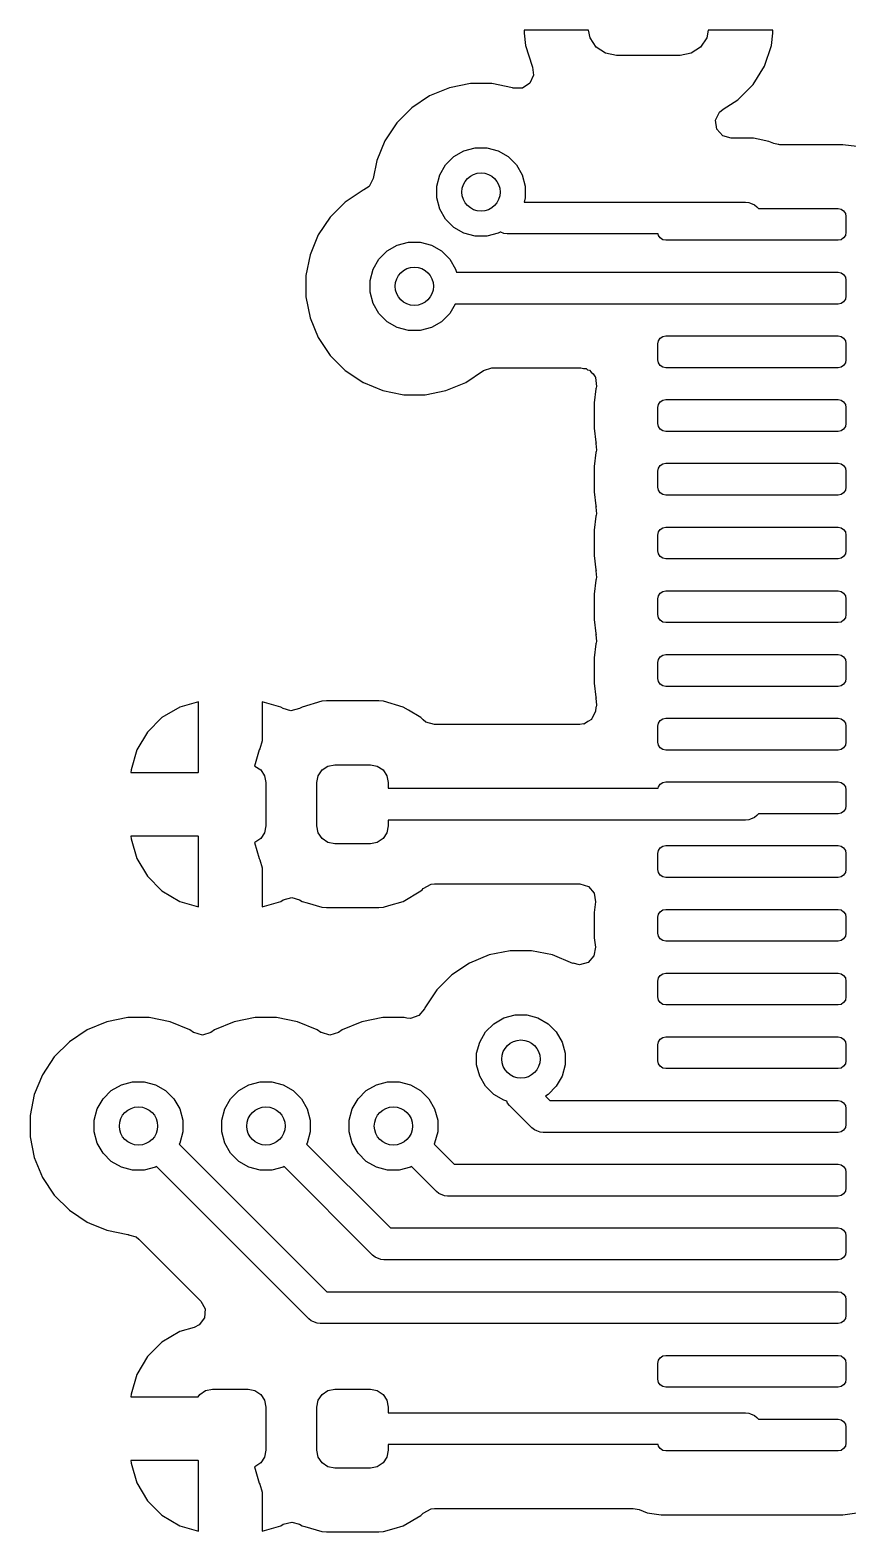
# Model space of a CAD drawing. Extents: x 3.62 to 8.08, y -6.04 to -1.71.
# Drawn here: x 6.2756 to 6.5282, y -2.7012 to -2.2372 of the extents above; entities that cross this region are included whole.
import ezdxf

# ---------------------------------------------------------------- set-up
doc = ezdxf.new("R2010")
doc.units = 0
doc.header["$MEASUREMENT"] = 0
doc.layers.add('BLACK', color=7, linetype='CONTINUOUS')

msp = doc.modelspace()

# ---------------------------------------------------------------- linework, layer by layer
at = {"layer": 'BLACK', "linetype": 'CONTINUOUS'}
for p, q in [((6.44803, -2.2372), (6.42815, -2.2372)), ((6.42815, -2.2372), (6.42815, -2.23812)), ((6.42815, -2.23812), (6.42855, -2.24203)), ((6.44851, -2.23961), (6.44803, -2.2372)), ((6.45043, -2.24248), (6.44851, -2.23961)), ((6.48456, -2.23961), (6.48264, -2.24248)), ((6.48504, -2.2372), (6.48456, -2.23961)), ((6.50492, -2.2372), (6.48504, -2.2372)), ((6.50452, -2.24203), (6.50492, -2.23812)), ((6.50492, -2.23812), (6.50492, -2.2372)), ((6.50492, -2.23812), (6.50492, -2.23812)), ((6.42855, -2.24203), (6.43065, -2.24837)), ((6.4533, -2.2444), (6.45043, -2.24248)), ((6.45669, -2.24508), (6.4533, -2.2444)), ((6.47638, -2.24508), (6.45669, -2.24508)), ((6.47977, -2.2444), (6.47638, -2.24508)), ((6.48264, -2.24248), (6.47977, -2.2444)), ((6.50242, -2.24837), (6.50452, -2.24203)), ((6.43065, -2.24837), (6.43066, -2.24838)), ((6.43066, -2.24838), (6.43066, -2.2484)), ((6.43066, -2.2484), (6.43074, -2.24864)), ((6.43074, -2.24864), (6.4307, -2.24865)), ((6.4307, -2.24865), (6.43107, -2.2511)), ((6.49892, -2.25404), (6.50242, -2.24837)), ((6.50242, -2.24837), (6.50242, -2.24837)), ((6.41155, -2.25377), (6.40508, -2.25506)), ((6.41814, -2.25377), (6.41155, -2.25377)), ((6.41155, -2.25377), (6.41155, -2.25377)), ((6.42461, -2.25506), (6.41814, -2.25377)), ((6.41814, -2.25377), (6.41814, -2.25377)), ((6.42995, -2.25362), (6.42764, -2.25512)), ((6.43107, -2.2511), (6.42995, -2.25362)), ((6.4942, -2.25876), (6.49892, -2.25404)), ((6.49892, -2.25404), (6.49892, -2.25404)), ((6.39898, -2.25758), (6.3935, -2.26125)), ((6.40508, -2.25506), (6.39898, -2.25758)), ((6.40508, -2.25506), (6.40508, -2.25506)), ((6.42481, -2.25512), (6.42461, -2.25506)), ((6.42489, -2.25514), (6.42481, -2.25512)), ((6.42764, -2.25512), (6.42489, -2.25514)), ((6.48958, -2.26161), (6.4942, -2.25876)), ((6.4942, -2.25876), (6.4942, -2.25876)), ((6.3935, -2.26125), (6.38884, -2.26591)), ((6.48731, -2.26507), (6.48846, -2.26257)), ((6.48846, -2.26257), (6.48958, -2.26161)), ((6.38884, -2.26591), (6.38517, -2.27139)), ((6.4877, -2.2678), (6.48731, -2.26507)), ((6.48951, -2.26987), (6.4877, -2.2678)), ((6.38517, -2.27139), (6.38265, -2.27749)), ((6.49214, -2.27065), (6.48951, -2.26987)), ((6.49898, -2.27065), (6.49214, -2.27065)), ((6.50039, -2.27093), (6.49898, -2.27065)), ((6.49898, -2.27065), (6.49898, -2.27065)), ((6.50374, -2.2716), (6.50039, -2.27093)), ((6.50039, -2.27093), (6.50039, -2.27093)), ((6.50423, -2.2718), (6.50374, -2.2716)), ((6.50374, -2.2716), (6.50374, -2.2716)), ((6.50531, -2.27225), (6.50423, -2.2718)), ((6.50423, -2.2718), (6.50423, -2.2718)), ((6.50666, -2.27259), (6.50531, -2.27225)), ((6.50686, -2.27255), (6.50666, -2.27259)), ((6.50718, -2.27262), (6.50686, -2.27255)), ((6.52655, -2.27262), (6.50718, -2.27262)), ((6.53088, -2.27319), (6.52655, -2.27262)), ((6.52655, -2.27262), (6.52655, -2.27262)), ((6.52655, -2.27262), (6.52655, -2.27262)), ((6.52655, -2.27262), (6.52655, -2.27262)), ((6.38265, -2.27749), (6.38154, -2.28305)), ((6.38265, -2.27749), (6.38265, -2.27749)), ((6.40391, -2.27887), (6.40646, -2.27632)), ((6.40646, -2.27632), (6.40957, -2.27452)), ((6.40957, -2.27452), (6.41305, -2.27359)), ((6.41305, -2.27359), (6.41664, -2.27359)), ((6.41664, -2.27359), (6.42012, -2.27452)), ((6.42012, -2.27452), (6.42323, -2.27632)), ((6.42323, -2.27632), (6.42578, -2.27887)), ((6.40118, -2.28546), (6.40211, -2.28198)), ((6.40211, -2.28198), (6.40391, -2.27887)), ((6.42578, -2.27887), (6.42758, -2.28198)), ((6.42758, -2.28198), (6.42851, -2.28546)), ((6.3784, -2.2867), (6.37291, -2.29036)), ((6.37862, -2.28661), (6.3784, -2.2867)), ((6.3784, -2.2867), (6.3784, -2.2867)), ((6.38027, -2.28549), (6.37862, -2.28661)), ((6.38154, -2.28305), (6.38027, -2.28549)), ((6.40118, -2.28905), (6.40118, -2.28546)), ((6.42851, -2.28546), (6.42851, -2.28905)), ((6.37291, -2.29036), (6.36825, -2.29503)), ((6.40211, -2.29253), (6.40118, -2.28905)), ((6.42851, -2.28905), (6.42816, -2.29035)), ((6.42816, -2.29035), (6.49656, -2.29035)), ((6.49656, -2.29035), (6.49752, -2.29045)), ((6.49752, -2.29045), (6.49752, -2.29045)), ((6.49752, -2.29045), (6.49803, -2.29066)), ((6.49803, -2.29066), (6.49929, -2.29118)), ((6.49929, -2.29118), (6.49929, -2.29118)), ((6.49929, -2.29118), (6.50003, -2.2918)), ((6.50003, -2.2918), (6.50056, -2.29232)), ((6.36825, -2.29503), (6.36458, -2.30051)), ((6.40391, -2.29564), (6.40211, -2.29253)), ((6.40646, -2.29819), (6.40391, -2.29564)), ((6.50056, -2.29232), (6.5251, -2.29232)), ((6.5251, -2.29232), (6.52604, -2.29251)), ((6.52604, -2.29251), (6.52684, -2.29304)), ((6.52684, -2.29304), (6.52737, -2.29384)), ((6.52737, -2.29384), (6.52756, -2.29478)), ((6.52756, -2.29478), (6.52756, -2.2997)), ((6.36458, -2.30051), (6.36206, -2.30661)), ((6.40957, -2.29999), (6.40646, -2.29819)), ((6.41305, -2.30092), (6.40957, -2.29999)), ((6.41664, -2.30092), (6.41305, -2.30092)), ((6.42012, -2.29999), (6.41664, -2.30092)), ((6.42075, -2.29962), (6.42012, -2.29999)), ((6.42095, -2.2997), (6.42075, -2.29962)), ((6.42191, -2.3001), (6.42095, -2.2997)), ((6.42287, -2.3002), (6.42191, -2.3001)), ((6.42191, -2.3001), (6.42191, -2.3001)), ((6.46959, -2.3002), (6.42287, -2.3002)), ((6.46968, -2.30065), (6.46959, -2.3002)), ((6.47021, -2.30144), (6.46968, -2.30065)), ((6.52737, -2.30065), (6.52684, -2.30144)), ((6.52756, -2.2997), (6.52737, -2.30065)), ((6.38332, -2.30798), (6.38587, -2.30544)), ((6.38587, -2.30544), (6.38898, -2.30364)), ((6.38898, -2.30364), (6.39246, -2.30271)), ((6.39246, -2.30271), (6.39606, -2.30271)), ((6.39606, -2.30271), (6.39953, -2.30364)), ((6.39953, -2.30364), (6.40265, -2.30544)), ((6.40265, -2.30544), (6.40519, -2.30798)), ((6.47101, -2.30198), (6.47021, -2.30144)), ((6.47195, -2.30217), (6.47101, -2.30198)), ((6.5251, -2.30217), (6.47195, -2.30217)), ((6.52604, -2.30198), (6.5251, -2.30217)), ((6.52684, -2.30144), (6.52604, -2.30198)), ((6.36206, -2.30661), (6.36077, -2.31307)), ((6.36206, -2.30661), (6.36206, -2.30661)), ((6.38153, -2.3111), (6.38332, -2.30798)), ((6.40519, -2.30798), (6.40699, -2.3111)), ((6.36077, -2.31307), (6.36077, -2.31967)), ((6.3806, -2.31457), (6.38153, -2.3111)), ((6.3806, -2.31817), (6.3806, -2.31457)), ((6.40699, -2.3111), (6.40723, -2.31201)), ((6.40723, -2.31201), (6.49852, -2.31201)), ((6.49852, -2.31201), (6.5251, -2.31201)), ((6.5251, -2.31201), (6.52604, -2.3122)), ((6.52604, -2.3122), (6.52684, -2.31273)), ((6.52684, -2.31273), (6.52737, -2.31353)), ((6.52737, -2.31353), (6.52756, -2.31447)), ((6.52756, -2.31447), (6.52756, -2.31939)), ((6.36077, -2.31967), (6.36206, -2.32614)), ((6.38153, -2.32165), (6.3806, -2.31817)), ((6.52756, -2.31939), (6.52737, -2.32033)), ((6.38332, -2.32476), (6.38153, -2.32165)), ((6.40687, -2.32185), (6.40519, -2.32476)), ((6.47195, -2.32185), (6.40687, -2.32185)), ((6.5251, -2.32185), (6.47195, -2.32185)), ((6.52604, -2.32166), (6.5251, -2.32185)), ((6.52684, -2.32113), (6.52604, -2.32166)), ((6.52737, -2.32033), (6.52684, -2.32113)), ((6.36206, -2.32614), (6.36206, -2.32614)), ((6.36206, -2.32614), (6.36458, -2.33223)), ((6.38587, -2.32731), (6.38332, -2.32476)), ((6.38898, -2.3291), (6.38587, -2.32731)), ((6.39246, -2.33003), (6.38898, -2.3291)), ((6.39953, -2.3291), (6.39606, -2.33003)), ((6.40265, -2.32731), (6.39953, -2.3291)), ((6.40519, -2.32476), (6.40265, -2.32731)), ((6.36458, -2.33223), (6.36825, -2.33772)), ((6.39606, -2.33003), (6.39246, -2.33003)), ((6.46949, -2.33415), (6.46968, -2.33321)), ((6.46968, -2.33321), (6.47021, -2.33241)), ((6.47021, -2.33241), (6.47101, -2.33188)), ((6.47101, -2.33188), (6.47195, -2.33169)), ((6.47195, -2.33169), (6.5251, -2.33169)), ((6.5251, -2.33169), (6.52604, -2.33188)), ((6.52604, -2.33188), (6.52684, -2.33241)), ((6.52684, -2.33241), (6.52737, -2.33321)), ((6.52737, -2.33321), (6.52756, -2.33415)), ((6.36825, -2.33772), (6.37291, -2.34238)), ((6.46949, -2.33907), (6.46949, -2.33415)), ((6.52756, -2.33415), (6.52756, -2.33907)), ((6.37291, -2.34238), (6.37556, -2.34415)), ((6.41012, -2.34605), (6.4156, -2.34238)), ((6.4156, -2.34238), (6.4156, -2.34238)), ((6.4156, -2.34238), (6.41561, -2.34238)), ((6.41561, -2.34238), (6.41823, -2.34156)), ((6.41823, -2.34156), (6.41832, -2.34156)), ((6.41832, -2.34156), (6.44572, -2.34156)), ((6.44572, -2.34156), (6.44648, -2.34178)), ((6.44648, -2.34178), (6.44727, -2.34181)), ((6.44727, -2.34181), (6.44777, -2.34216)), ((6.44777, -2.34216), (6.44836, -2.34233)), ((6.44836, -2.34233), (6.44888, -2.34293)), ((6.44888, -2.34293), (6.44952, -2.34337)), ((6.46968, -2.34002), (6.46949, -2.33907)), ((6.47021, -2.34081), (6.46968, -2.34002)), ((6.47101, -2.34135), (6.47021, -2.34081)), ((6.47195, -2.34154), (6.47101, -2.34135)), ((6.5251, -2.34154), (6.47195, -2.34154)), ((6.52604, -2.34135), (6.5251, -2.34154)), ((6.52684, -2.34081), (6.52604, -2.34135)), ((6.52737, -2.34002), (6.52684, -2.34081)), ((6.52756, -2.33907), (6.52737, -2.34002)), ((6.37556, -2.34415), (6.3784, -2.34605)), ((6.3784, -2.34605), (6.3784, -2.34605)), ((6.3784, -2.34605), (6.3784, -2.34605)), ((6.3784, -2.34605), (6.37854, -2.34611)), ((6.37854, -2.34611), (6.38449, -2.34857)), ((6.40402, -2.34857), (6.41012, -2.34605)), ((6.44952, -2.34337), (6.45008, -2.34432)), ((6.45008, -2.34432), (6.45016, -2.34441)), ((6.45016, -2.34441), (6.45023, -2.34457)), ((6.45023, -2.34457), (6.45024, -2.34459)), ((6.45024, -2.34459), (6.45053, -2.34732)), ((6.45044, -2.34774), (6.45035, -2.34805)), ((6.45053, -2.34732), (6.45041, -2.34774)), ((6.45041, -2.34774), (6.45044, -2.34774)), ((6.38449, -2.34857), (6.39046, -2.34976)), ((6.39046, -2.34976), (6.39096, -2.34986)), ((6.39096, -2.34986), (6.39096, -2.34986)), ((6.39096, -2.34986), (6.39096, -2.34986)), ((6.39096, -2.34986), (6.39755, -2.34986)), ((6.39755, -2.34986), (6.40402, -2.34857)), ((6.39755, -2.34986), (6.39755, -2.34986)), ((6.45035, -2.34805), (6.44978, -2.35239)), ((6.44978, -2.35239), (6.44978, -2.36021)), ((6.46968, -2.3529), (6.47021, -2.3521)), ((6.47021, -2.3521), (6.47101, -2.35157)), ((6.47101, -2.35157), (6.47195, -2.35138)), ((6.47195, -2.35138), (6.5251, -2.35138)), ((6.5251, -2.35138), (6.52604, -2.35157)), ((6.52604, -2.35157), (6.52684, -2.3521)), ((6.52684, -2.3521), (6.52737, -2.3529)), ((6.46949, -2.35384), (6.46968, -2.3529)), ((6.46949, -2.35876), (6.46949, -2.35384)), ((6.52737, -2.3529), (6.52756, -2.35384)), ((6.52756, -2.35384), (6.52756, -2.35876)), ((6.44978, -2.36021), (6.45035, -2.36455)), ((6.46968, -2.3597), (6.46949, -2.35876)), ((6.47021, -2.3605), (6.46968, -2.3597)), ((6.47101, -2.36103), (6.47021, -2.3605)), ((6.47195, -2.36122), (6.47101, -2.36103)), ((6.5251, -2.36122), (6.47195, -2.36122)), ((6.52604, -2.36103), (6.5251, -2.36122)), ((6.52684, -2.3605), (6.52604, -2.36103)), ((6.52737, -2.3597), (6.52684, -2.3605)), ((6.52756, -2.35876), (6.52737, -2.3597)), ((6.45044, -2.36486), (6.45031, -2.36489)), ((6.45031, -2.36489), (6.45053, -2.36701)), ((6.45035, -2.36455), (6.45044, -2.36486)), ((6.45035, -2.36774), (6.44978, -2.37207)), ((6.45044, -2.36743), (6.45035, -2.36774)), ((6.45053, -2.36701), (6.45041, -2.36742)), ((6.45041, -2.36742), (6.45044, -2.36743)), ((6.44978, -2.37207), (6.44978, -2.3799)), ((6.46949, -2.37352), (6.46968, -2.37258)), ((6.46949, -2.37844), (6.46949, -2.37352)), ((6.46968, -2.37258), (6.47021, -2.37178)), ((6.47021, -2.37178), (6.47101, -2.37125)), ((6.47101, -2.37125), (6.47195, -2.37106)), ((6.47195, -2.37106), (6.5251, -2.37106)), ((6.5251, -2.37106), (6.52604, -2.37125)), ((6.52604, -2.37125), (6.52684, -2.37178)), ((6.52684, -2.37178), (6.52737, -2.37258)), ((6.52737, -2.37258), (6.52756, -2.37352)), ((6.52756, -2.37352), (6.52756, -2.37844)), ((6.44978, -2.3799), (6.45035, -2.38423)), ((6.46968, -2.37939), (6.46949, -2.37844)), ((6.47021, -2.38018), (6.46968, -2.37939)), ((6.47101, -2.38072), (6.47021, -2.38018)), ((6.52684, -2.38018), (6.52604, -2.38072)), ((6.52737, -2.37939), (6.52684, -2.38018)), ((6.52756, -2.37844), (6.52737, -2.37939)), ((6.45044, -2.38454), (6.45031, -2.38457)), ((6.45031, -2.38457), (6.45053, -2.3867)), ((6.45035, -2.38423), (6.45044, -2.38454)), ((6.47195, -2.38091), (6.47101, -2.38072)), ((6.5251, -2.38091), (6.47195, -2.38091)), ((6.52604, -2.38072), (6.5251, -2.38091)), ((6.45035, -2.38742), (6.44978, -2.39176)), ((6.45044, -2.38711), (6.45035, -2.38742)), ((6.45053, -2.3867), (6.45041, -2.38711)), ((6.45041, -2.38711), (6.45044, -2.38711)), ((6.44978, -2.39176), (6.44978, -2.39958)), ((6.46949, -2.39321), (6.46968, -2.39227)), ((6.46949, -2.39813), (6.46949, -2.39321)), ((6.46968, -2.39227), (6.47021, -2.39147)), ((6.47021, -2.39147), (6.47101, -2.39094)), ((6.47101, -2.39094), (6.47195, -2.39075)), ((6.47195, -2.39075), (6.5251, -2.39075)), ((6.5251, -2.39075), (6.52604, -2.39094)), ((6.52604, -2.39094), (6.52684, -2.39147)), ((6.52684, -2.39147), (6.52737, -2.39227)), ((6.52737, -2.39227), (6.52756, -2.39321)), ((6.52756, -2.39321), (6.52756, -2.39813)), ((6.46968, -2.39907), (6.46949, -2.39813)), ((6.52756, -2.39813), (6.52737, -2.39907)), ((6.44978, -2.39958), (6.45035, -2.40392)), ((6.47021, -2.39987), (6.46968, -2.39907)), ((6.47101, -2.4004), (6.47021, -2.39987)), ((6.47195, -2.40059), (6.47101, -2.4004)), ((6.5251, -2.40059), (6.47195, -2.40059)), ((6.52604, -2.4004), (6.5251, -2.40059)), ((6.52684, -2.39987), (6.52604, -2.4004)), ((6.52737, -2.39907), (6.52684, -2.39987)), ((6.45035, -2.40711), (6.44978, -2.41144)), ((6.45044, -2.40423), (6.45031, -2.40426)), ((6.45031, -2.40426), (6.45053, -2.40638)), ((6.45035, -2.40392), (6.45044, -2.40423)), ((6.45044, -2.4068), (6.45035, -2.40711)), ((6.45053, -2.40638), (6.45041, -2.40679)), ((6.45041, -2.40679), (6.45044, -2.4068)), ((6.44978, -2.41144), (6.44978, -2.41927)), ((6.46949, -2.41289), (6.46968, -2.41195)), ((6.46968, -2.41195), (6.47021, -2.41115)), ((6.47021, -2.41115), (6.47101, -2.41062)), ((6.47101, -2.41062), (6.47195, -2.41043)), ((6.47195, -2.41043), (6.5251, -2.41043)), ((6.5251, -2.41043), (6.52604, -2.41062)), ((6.52604, -2.41062), (6.52684, -2.41115)), ((6.52684, -2.41115), (6.52737, -2.41195)), ((6.52737, -2.41195), (6.52756, -2.41289)), ((6.46949, -2.41781), (6.46949, -2.41289)), ((6.52756, -2.41289), (6.52756, -2.41781)), ((6.44978, -2.41927), (6.45035, -2.4236)), ((6.46968, -2.41876), (6.46949, -2.41781)), ((6.47021, -2.41955), (6.46968, -2.41876)), ((6.47101, -2.42009), (6.47021, -2.41955)), ((6.47195, -2.42028), (6.47101, -2.42009)), ((6.5251, -2.42028), (6.47195, -2.42028)), ((6.52604, -2.42009), (6.5251, -2.42028)), ((6.52684, -2.41955), (6.52604, -2.42009)), ((6.52737, -2.41876), (6.52684, -2.41955)), ((6.52756, -2.41781), (6.52737, -2.41876)), ((6.45044, -2.42391), (6.45031, -2.42394)), ((6.45031, -2.42394), (6.45053, -2.42607)), ((6.45035, -2.4236), (6.45044, -2.42391)), ((6.45044, -2.42648), (6.45035, -2.42679)), ((6.45053, -2.42607), (6.45041, -2.42648)), ((6.45041, -2.42648), (6.45044, -2.42648)), ((6.45035, -2.42679), (6.44978, -2.43113)), ((6.44978, -2.43113), (6.44978, -2.43895)), ((6.46968, -2.43164), (6.47021, -2.43084)), ((6.47021, -2.43084), (6.47101, -2.43031)), ((6.47101, -2.43031), (6.47195, -2.43012)), ((6.47195, -2.43012), (6.5251, -2.43012)), ((6.5251, -2.43012), (6.52604, -2.43031)), ((6.52604, -2.43031), (6.52684, -2.43084)), ((6.52684, -2.43084), (6.52737, -2.43164)), ((6.46949, -2.43258), (6.46968, -2.43164)), ((6.46949, -2.4375), (6.46949, -2.43258)), ((6.52737, -2.43164), (6.52756, -2.43258)), ((6.52756, -2.43258), (6.52756, -2.4375)), ((6.44978, -2.43895), (6.45035, -2.44329)), ((6.46968, -2.43844), (6.46949, -2.4375)), ((6.47021, -2.43924), (6.46968, -2.43844)), ((6.47101, -2.43977), (6.47021, -2.43924)), ((6.47195, -2.43996), (6.47101, -2.43977)), ((6.5251, -2.43996), (6.47195, -2.43996)), ((6.52604, -2.43977), (6.5251, -2.43996)), ((6.52684, -2.43924), (6.52604, -2.43977)), ((6.52737, -2.43844), (6.52684, -2.43924)), ((6.52756, -2.4375), (6.52737, -2.43844)), ((6.32756, -2.4447), (6.3218, -2.44638)), ((6.32756, -2.46644), (6.32756, -2.4447)), ((6.32756, -2.4447), (6.32756, -2.4447)), ((6.353, -2.44638), (6.34724, -2.4447)), ((6.34724, -2.4447), (6.34724, -2.4447)), ((6.34724, -2.4447), (6.34724, -2.45676)), ((6.36571, -2.44458), (6.35959, -2.44636)), ((6.36714, -2.44447), (6.36571, -2.44458)), ((6.36571, -2.44458), (6.36571, -2.44458)), ((6.38326, -2.44447), (6.36714, -2.44447)), ((6.36714, -2.44447), (6.36714, -2.44447)), ((6.38468, -2.44458), (6.38326, -2.44447)), ((6.38326, -2.44447), (6.38326, -2.44447)), ((6.3908, -2.44636), (6.38468, -2.44458)), ((6.38468, -2.44458), (6.38468, -2.44458)), ((6.45044, -2.4436), (6.45031, -2.44363)), ((6.45031, -2.44363), (6.45054, -2.44573)), ((6.45035, -2.44329), (6.45044, -2.4436)), ((6.31632, -2.44962), (6.31182, -2.45412)), ((6.3218, -2.44638), (6.31632, -2.44962)), ((6.31632, -2.44962), (6.31632, -2.44962)), ((6.3218, -2.44638), (6.3218, -2.44638)), ((6.35379, -2.44685), (6.353, -2.44638)), ((6.353, -2.44638), (6.353, -2.44638)), ((6.3561, -2.44752), (6.35379, -2.44685)), ((6.35876, -2.44685), (6.3561, -2.44752)), ((6.35959, -2.44636), (6.35876, -2.44685)), ((6.35959, -2.44636), (6.35959, -2.44636)), ((6.3925, -2.44736), (6.3908, -2.44636)), ((6.3908, -2.44636), (6.3908, -2.44636)), ((6.3908, -2.44636), (6.3908, -2.44636)), ((6.3908, -2.44636), (6.3908, -2.44636)), ((6.39629, -2.4496), (6.3925, -2.44736)), ((6.39701, -2.45032), (6.39629, -2.4496)), ((6.39629, -2.4496), (6.39629, -2.4496)), ((6.44962, -2.44886), (6.44911, -2.45002)), ((6.45019, -2.44772), (6.44962, -2.44886)), ((6.4502, -2.44761), (6.45019, -2.44772)), ((6.45035, -2.44648), (6.4502, -2.44761)), ((6.45044, -2.44626), (6.45035, -2.44648)), ((6.45054, -2.44573), (6.45044, -2.44626)), ((6.47101, -2.44999), (6.47195, -2.4498)), ((6.47195, -2.4498), (6.5251, -2.4498)), ((6.5251, -2.4498), (6.52604, -2.44999)), ((6.31182, -2.45412), (6.30858, -2.4596)), ((6.31182, -2.45412), (6.31182, -2.45412)), ((6.39782, -2.45098), (6.39701, -2.45032)), ((6.40046, -2.45175), (6.39782, -2.45098)), ((6.44538, -2.45175), (6.40046, -2.45175)), ((6.44645, -2.45159), (6.44538, -2.45175)), ((6.4466, -2.4516), (6.44645, -2.45159)), ((6.44666, -2.45156), (6.4466, -2.4516)), ((6.44681, -2.45154), (6.44666, -2.45156)), ((6.44787, -2.45084), (6.44681, -2.45154)), ((6.44896, -2.45019), (6.44787, -2.45084)), ((6.44901, -2.45008), (6.44896, -2.45019)), ((6.44911, -2.45002), (6.44901, -2.45008)), ((6.46949, -2.45226), (6.46968, -2.45132)), ((6.46949, -2.45719), (6.46949, -2.45226)), ((6.46968, -2.45132), (6.47021, -2.45052)), ((6.47021, -2.45052), (6.47101, -2.44999)), ((6.52604, -2.44999), (6.52684, -2.45052)), ((6.52684, -2.45052), (6.52737, -2.45132)), ((6.52737, -2.45132), (6.52756, -2.45226)), ((6.52756, -2.45226), (6.52756, -2.45719)), ((6.34724, -2.45676), (6.34656, -2.45924)), ((6.46968, -2.45813), (6.46949, -2.45719)), ((6.47021, -2.45892), (6.46968, -2.45813)), ((6.47101, -2.45946), (6.47021, -2.45892)), ((6.52684, -2.45892), (6.52604, -2.45946)), ((6.52737, -2.45813), (6.52684, -2.45892)), ((6.52756, -2.45719), (6.52737, -2.45813)), ((6.30858, -2.4596), (6.30681, -2.46571)), ((6.30858, -2.4596), (6.30858, -2.4596)), ((6.34636, -2.45959), (6.34491, -2.46457)), ((6.34656, -2.45924), (6.34636, -2.45959)), ((6.34636, -2.45959), (6.34636, -2.45959)), ((6.47195, -2.45965), (6.47101, -2.45946)), ((6.5251, -2.45965), (6.47195, -2.45965)), ((6.52604, -2.45946), (6.5251, -2.45965)), ((6.30681, -2.46571), (6.30674, -2.46654)), ((6.30674, -2.46654), (6.32749, -2.46654)), ((6.30674, -2.46654), (6.30674, -2.46654)), ((6.30681, -2.46571), (6.30681, -2.46571)), ((6.32749, -2.46654), (6.32756, -2.46644)), ((6.34491, -2.46457), (6.34502, -2.46459)), ((6.34502, -2.46459), (6.34681, -2.46579)), ((6.34681, -2.46579), (6.34801, -2.46758)), ((6.34801, -2.46758), (6.34843, -2.46969)), ((6.36417, -2.46969), (6.36459, -2.46758)), ((6.36459, -2.46758), (6.36579, -2.46579)), ((6.36579, -2.46579), (6.36758, -2.46459)), ((6.36758, -2.46459), (6.36969, -2.46417)), ((6.36969, -2.46417), (6.38071, -2.46417)), ((6.38071, -2.46417), (6.38282, -2.46459)), ((6.38282, -2.46459), (6.38461, -2.46579)), ((6.38461, -2.46579), (6.3858, -2.46758)), ((6.3858, -2.46758), (6.38622, -2.46969)), ((6.34843, -2.46969), (6.34843, -2.48307)), ((6.36417, -2.48307), (6.36417, -2.46969)), ((6.38622, -2.46969), (6.38622, -2.47146)), ((6.38622, -2.47146), (6.46959, -2.47146)), ((6.46959, -2.47146), (6.46968, -2.47101)), ((6.46968, -2.47101), (6.47021, -2.47021)), ((6.47021, -2.47021), (6.47101, -2.46968)), ((6.47101, -2.46968), (6.47195, -2.46949)), ((6.47195, -2.46949), (6.5251, -2.46949)), ((6.5251, -2.46949), (6.52604, -2.46968)), ((6.52604, -2.46968), (6.52684, -2.47021)), ((6.52684, -2.47021), (6.52737, -2.47101)), ((6.52737, -2.47101), (6.52756, -2.47195)), ((6.52756, -2.47195), (6.52756, -2.47687)), ((6.52756, -2.47687), (6.52737, -2.47781)), ((6.49656, -2.4813), (6.38622, -2.4813)), ((6.38622, -2.4813), (6.38622, -2.48307)), ((6.49752, -2.4812), (6.49656, -2.4813)), ((6.49803, -2.48099), (6.49752, -2.4812)), ((6.49752, -2.4812), (6.49752, -2.4812)), ((6.49929, -2.48047), (6.49803, -2.48099)), ((6.50003, -2.47986), (6.49929, -2.48047)), ((6.49929, -2.48047), (6.49929, -2.48047)), ((6.50056, -2.47933), (6.50003, -2.47986)), ((6.5251, -2.47933), (6.50056, -2.47933)), ((6.52604, -2.47914), (6.5251, -2.47933)), ((6.52684, -2.47861), (6.52604, -2.47914)), ((6.52737, -2.47781), (6.52684, -2.47861)), ((6.32749, -2.48622), (6.30674, -2.48622)), ((6.30674, -2.48622), (6.30681, -2.48704)), ((6.32756, -2.48632), (6.32749, -2.48622)), ((6.32756, -2.50805), (6.32756, -2.48632)), ((6.34681, -2.48697), (6.34502, -2.48816)), ((6.34801, -2.48518), (6.34681, -2.48697)), ((6.34843, -2.48307), (6.34801, -2.48518)), ((6.36459, -2.48518), (6.36417, -2.48307)), ((6.36579, -2.48697), (6.36459, -2.48518)), ((6.36758, -2.48816), (6.36579, -2.48697)), ((6.38461, -2.48697), (6.38282, -2.48816)), ((6.3858, -2.48518), (6.38461, -2.48697)), ((6.38622, -2.48307), (6.3858, -2.48518)), ((6.30681, -2.48704), (6.30858, -2.49316)), ((6.34502, -2.48816), (6.34491, -2.48819)), ((6.34491, -2.48819), (6.34636, -2.49316)), ((6.36969, -2.48858), (6.36758, -2.48816)), ((6.38071, -2.48858), (6.36969, -2.48858)), ((6.38282, -2.48816), (6.38071, -2.48858)), ((6.46949, -2.49163), (6.46968, -2.49069)), ((6.46949, -2.49656), (6.46949, -2.49163)), ((6.46968, -2.49069), (6.47021, -2.48989)), ((6.47021, -2.48989), (6.47101, -2.48936)), ((6.47101, -2.48936), (6.47195, -2.48917)), ((6.47195, -2.48917), (6.5251, -2.48917)), ((6.5251, -2.48917), (6.52604, -2.48936)), ((6.52604, -2.48936), (6.52684, -2.48989)), ((6.52684, -2.48989), (6.52737, -2.49069)), ((6.52737, -2.49069), (6.52756, -2.49163)), ((6.52756, -2.49163), (6.52756, -2.49656)), ((6.30858, -2.49316), (6.31182, -2.49864)), ((6.34636, -2.49316), (6.34636, -2.49317)), ((6.34636, -2.49317), (6.34636, -2.49317)), ((6.34636, -2.49317), (6.34656, -2.49351)), ((6.34656, -2.49351), (6.34724, -2.496)), ((6.34724, -2.496), (6.34724, -2.50805)), ((6.31182, -2.49864), (6.31182, -2.49864)), ((6.31182, -2.49864), (6.31632, -2.50314)), ((6.46968, -2.4975), (6.46949, -2.49656)), ((6.47021, -2.4983), (6.46968, -2.4975)), ((6.47101, -2.49883), (6.47021, -2.4983)), ((6.47195, -2.49902), (6.47101, -2.49883)), ((6.5251, -2.49902), (6.47195, -2.49902)), ((6.52604, -2.49883), (6.5251, -2.49902)), ((6.52684, -2.4983), (6.52604, -2.49883)), ((6.52737, -2.4975), (6.52684, -2.4983)), ((6.52756, -2.49656), (6.52737, -2.4975)), ((6.31632, -2.50314), (6.31632, -2.50314)), ((6.31632, -2.50314), (6.3218, -2.50638)), ((6.35379, -2.50591), (6.35646, -2.50523)), ((6.35646, -2.50523), (6.35876, -2.50591)), ((6.3908, -2.5064), (6.39629, -2.50315)), ((6.39629, -2.50315), (6.39663, -2.50281)), ((6.39663, -2.50281), (6.39701, -2.50243)), ((6.39701, -2.50243), (6.39942, -2.50112)), ((6.39942, -2.50112), (6.40046, -2.501)), ((6.40046, -2.501), (6.44538, -2.501)), ((6.44538, -2.501), (6.44802, -2.50178)), ((6.44802, -2.50178), (6.44982, -2.50386)), ((6.44982, -2.50386), (6.45022, -2.50652)), ((6.3218, -2.50638), (6.32756, -2.50805)), ((6.34724, -2.50805), (6.353, -2.50638)), ((6.353, -2.50638), (6.35379, -2.50591)), ((6.35876, -2.50591), (6.35959, -2.5064)), ((6.35959, -2.5064), (6.3612, -2.50687)), ((6.3612, -2.50687), (6.36571, -2.50817)), ((6.36571, -2.50817), (6.36571, -2.50817)), ((6.36571, -2.50817), (6.36571, -2.50817)), ((6.36571, -2.50817), (6.36714, -2.50829)), ((6.36714, -2.50829), (6.36714, -2.50829)), ((6.36714, -2.50829), (6.38326, -2.50829)), ((6.38326, -2.50829), (6.38468, -2.50817)), ((6.38326, -2.50829), (6.38326, -2.50829)), ((6.38468, -2.50817), (6.38633, -2.5077)), ((6.38468, -2.50817), (6.38468, -2.50817)), ((6.38468, -2.50817), (6.38468, -2.50817)), ((6.38633, -2.5077), (6.3908, -2.5064)), ((6.45022, -2.50652), (6.44978, -2.50987)), ((6.44978, -2.50987), (6.44978, -2.51769)), ((6.46968, -2.51038), (6.47021, -2.50958)), ((6.47021, -2.50958), (6.47101, -2.50905)), ((6.47101, -2.50905), (6.47195, -2.50886)), ((6.47195, -2.50886), (6.5251, -2.50886)), ((6.5251, -2.50886), (6.52604, -2.50905)), ((6.52604, -2.50905), (6.52684, -2.50958)), ((6.52684, -2.50958), (6.52737, -2.51038)), ((6.46949, -2.51132), (6.46968, -2.51038)), ((6.46949, -2.51624), (6.46949, -2.51132)), ((6.52737, -2.51038), (6.52756, -2.51132)), ((6.52756, -2.51132), (6.52756, -2.51624)), ((6.44978, -2.51769), (6.45015, -2.52049)), ((6.46968, -2.51718), (6.46949, -2.51624)), ((6.47021, -2.51798), (6.46968, -2.51718)), ((6.47101, -2.51851), (6.47021, -2.51798)), ((6.47195, -2.5187), (6.47101, -2.51851)), ((6.5251, -2.5187), (6.47195, -2.5187)), ((6.52604, -2.51851), (6.5251, -2.5187)), ((6.52684, -2.51798), (6.52604, -2.51851)), ((6.52737, -2.51718), (6.52684, -2.51798)), ((6.52756, -2.51624), (6.52737, -2.51718)), ((6.4174, -2.52292), (6.4113, -2.52544)), ((6.42387, -2.52163), (6.4174, -2.52292)), ((6.4174, -2.52292), (6.4174, -2.52292)), ((6.43046, -2.52163), (6.42387, -2.52163)), ((6.42387, -2.52163), (6.42387, -2.52163)), ((6.43693, -2.52292), (6.43046, -2.52163)), ((6.43046, -2.52163), (6.43046, -2.52163)), ((6.44325, -2.52554), (6.43693, -2.52292)), ((6.43693, -2.52292), (6.43693, -2.52292)), ((6.44973, -2.52321), (6.4479, -2.52527)), ((6.45015, -2.52049), (6.44973, -2.52321)), ((6.4113, -2.52544), (6.40582, -2.52911)), ((6.44326, -2.5255), (6.44325, -2.52554)), ((6.44525, -2.52601), (6.44326, -2.5255)), ((6.4479, -2.52527), (6.44525, -2.52601)), ((6.47021, -2.52926), (6.47101, -2.52873)), ((6.47101, -2.52873), (6.47195, -2.52854)), ((6.47195, -2.52854), (6.5251, -2.52854)), ((6.5251, -2.52854), (6.52604, -2.52873)), ((6.52604, -2.52873), (6.52684, -2.52926)), ((6.40582, -2.52911), (6.40116, -2.53377)), ((6.46949, -2.531), (6.46968, -2.53006)), ((6.46949, -2.53593), (6.46949, -2.531)), ((6.46968, -2.53006), (6.47021, -2.52926)), ((6.52684, -2.52926), (6.52737, -2.53006)), ((6.52737, -2.53006), (6.52756, -2.531)), ((6.52756, -2.531), (6.52756, -2.53593)), ((6.40116, -2.53377), (6.39749, -2.53926)), ((6.46968, -2.53687), (6.46949, -2.53593)), ((6.47021, -2.53767), (6.46968, -2.53687)), ((6.47101, -2.5382), (6.47021, -2.53767)), ((6.52684, -2.53767), (6.52604, -2.5382)), ((6.52737, -2.53687), (6.52684, -2.53767)), ((6.52756, -2.53593), (6.52737, -2.53687)), ((6.30576, -2.5423), (6.29929, -2.54359)), ((6.31235, -2.5423), (6.30576, -2.5423)), ((6.30576, -2.5423), (6.30576, -2.5423)), ((6.31882, -2.54359), (6.31235, -2.5423)), ((6.31235, -2.5423), (6.31235, -2.5423)), ((6.34513, -2.5423), (6.33866, -2.54359)), ((6.35172, -2.5423), (6.34513, -2.5423)), ((6.34513, -2.5423), (6.34513, -2.5423)), ((6.35819, -2.54359), (6.35172, -2.5423)), ((6.35172, -2.5423), (6.35172, -2.5423)), ((6.3845, -2.5423), (6.37803, -2.54359)), ((6.39109, -2.5423), (6.3845, -2.5423)), ((6.3845, -2.5423), (6.3845, -2.5423)), ((6.39191, -2.54247), (6.39109, -2.5423)), ((6.39304, -2.54256), (6.39191, -2.54247)), ((6.39565, -2.54169), (6.39304, -2.54256)), ((6.39737, -2.53955), (6.39565, -2.54169)), ((6.39749, -2.53926), (6.39737, -2.53955)), ((6.41878, -2.54419), (6.42189, -2.54239)), ((6.42189, -2.54239), (6.42537, -2.54146)), ((6.42537, -2.54146), (6.42896, -2.54146)), ((6.42896, -2.54146), (6.43244, -2.54239)), ((6.43244, -2.54239), (6.43555, -2.54419)), ((6.47195, -2.53839), (6.47101, -2.5382)), ((6.5251, -2.53839), (6.47195, -2.53839)), ((6.52604, -2.5382), (6.5251, -2.53839)), ((6.29319, -2.54611), (6.28771, -2.54978)), ((6.29929, -2.54359), (6.29319, -2.54611)), ((6.29929, -2.54359), (6.29929, -2.54359)), ((6.32492, -2.54611), (6.31882, -2.54359)), ((6.31882, -2.54359), (6.31882, -2.54359)), ((6.32603, -2.54686), (6.32492, -2.54611)), ((6.32492, -2.54611), (6.32492, -2.54611)), ((6.32617, -2.54695), (6.32603, -2.54686)), ((6.32883, -2.54768), (6.32617, -2.54695)), ((6.33145, -2.54686), (6.32883, -2.54768)), ((6.33256, -2.54611), (6.33145, -2.54686)), ((6.33866, -2.54359), (6.33256, -2.54611)), ((6.33256, -2.54611), (6.33256, -2.54611)), ((6.33866, -2.54359), (6.33866, -2.54359)), ((6.36429, -2.54611), (6.35819, -2.54359)), ((6.35819, -2.54359), (6.35819, -2.54359)), ((6.3654, -2.54686), (6.36429, -2.54611)), ((6.36429, -2.54611), (6.36429, -2.54611)), ((6.36554, -2.54695), (6.3654, -2.54686)), ((6.3682, -2.54768), (6.36554, -2.54695)), ((6.37082, -2.54686), (6.3682, -2.54768)), ((6.37193, -2.54611), (6.37082, -2.54686)), ((6.37803, -2.54359), (6.37193, -2.54611)), ((6.37193, -2.54611), (6.37193, -2.54611)), ((6.37803, -2.54359), (6.37803, -2.54359)), ((6.41443, -2.54984), (6.41623, -2.54673)), ((6.41623, -2.54673), (6.41878, -2.54419)), ((6.43555, -2.54419), (6.4381, -2.54673)), ((6.4381, -2.54673), (6.4399, -2.54984)), ((6.28771, -2.54978), (6.28305, -2.55444)), ((6.4135, -2.55332), (6.41443, -2.54984)), ((6.4399, -2.54984), (6.44083, -2.55332)), ((6.46949, -2.55069), (6.46968, -2.54975)), ((6.46949, -2.55561), (6.46949, -2.55069)), ((6.46968, -2.54975), (6.47021, -2.54895)), ((6.47021, -2.54895), (6.47101, -2.54842)), ((6.47101, -2.54842), (6.47195, -2.54823)), ((6.47195, -2.54823), (6.5251, -2.54823)), ((6.5251, -2.54823), (6.52604, -2.54842)), ((6.52604, -2.54842), (6.52684, -2.54895)), ((6.52684, -2.54895), (6.52737, -2.54975)), ((6.52737, -2.54975), (6.52756, -2.55069)), ((6.52756, -2.55069), (6.52756, -2.55561)), ((6.28305, -2.55444), (6.27938, -2.55993)), ((6.4135, -2.55692), (6.4135, -2.55332)), ((6.44083, -2.55332), (6.44083, -2.55692)), ((6.46968, -2.55655), (6.46949, -2.55561)), ((6.47021, -2.55735), (6.46968, -2.55655)), ((6.52737, -2.55655), (6.52684, -2.55735)), ((6.52756, -2.55561), (6.52737, -2.55655)), ((6.27938, -2.55993), (6.27686, -2.56602)), ((6.41443, -2.56039), (6.4135, -2.55692)), ((6.41623, -2.56351), (6.41443, -2.56039)), ((6.4399, -2.56039), (6.4381, -2.56351)), ((6.44083, -2.55692), (6.4399, -2.56039)), ((6.47101, -2.55788), (6.47021, -2.55735)), ((6.47195, -2.55807), (6.47101, -2.55788)), ((6.5251, -2.55807), (6.47195, -2.55807)), ((6.52604, -2.55788), (6.5251, -2.55807)), ((6.52684, -2.55735), (6.52604, -2.55788)), ((6.29812, -2.5674), (6.30067, -2.56486)), ((6.30067, -2.56486), (6.30378, -2.56306)), ((6.30378, -2.56306), (6.30726, -2.56213)), ((6.30726, -2.56213), (6.31085, -2.56213)), ((6.31085, -2.56213), (6.31433, -2.56306)), ((6.31433, -2.56306), (6.31744, -2.56486)), ((6.31744, -2.56486), (6.31999, -2.5674)), ((6.33749, -2.5674), (6.34004, -2.56486)), ((6.34004, -2.56486), (6.34315, -2.56306)), ((6.34315, -2.56306), (6.34663, -2.56213)), ((6.34663, -2.56213), (6.35022, -2.56213)), ((6.35022, -2.56213), (6.3537, -2.56306)), ((6.3537, -2.56306), (6.35681, -2.56486)), ((6.35681, -2.56486), (6.35936, -2.5674)), ((6.37686, -2.5674), (6.37941, -2.56486)), ((6.37941, -2.56486), (6.38252, -2.56306)), ((6.38252, -2.56306), (6.386, -2.56213)), ((6.386, -2.56213), (6.38959, -2.56213)), ((6.38959, -2.56213), (6.39307, -2.56306)), ((6.39307, -2.56306), (6.39618, -2.56486)), ((6.39618, -2.56486), (6.39873, -2.5674)), ((6.41878, -2.56605), (6.41623, -2.56351)), ((6.4381, -2.56351), (6.43555, -2.56605)), ((6.27686, -2.56602), (6.27557, -2.57249)), ((6.27686, -2.56602), (6.27686, -2.56602)), ((6.29539, -2.57399), (6.29632, -2.57051)), ((6.29632, -2.57051), (6.29812, -2.5674)), ((6.31999, -2.5674), (6.32179, -2.57051)), ((6.32179, -2.57051), (6.32272, -2.57399)), ((6.33476, -2.57399), (6.33569, -2.57051)), ((6.33569, -2.57051), (6.33749, -2.5674)), ((6.35936, -2.5674), (6.36116, -2.57051)), ((6.36116, -2.57051), (6.36209, -2.57399)), ((6.37413, -2.57399), (6.37506, -2.57051)), ((6.37506, -2.57051), (6.37686, -2.5674)), ((6.39873, -2.5674), (6.40053, -2.57051)), ((6.40053, -2.57051), (6.40146, -2.57399)), ((6.42189, -2.56785), (6.41878, -2.56605)), ((6.42283, -2.5681), (6.42189, -2.56785)), ((6.42307, -2.56868), (6.42283, -2.5681)), ((6.42369, -2.56942), (6.42307, -2.56868)), ((6.42307, -2.56868), (6.42307, -2.56868)), ((6.43058, -2.57631), (6.42369, -2.56942)), ((6.43555, -2.56605), (6.43471, -2.56653)), ((6.43471, -2.56653), (6.43609, -2.56791)), ((6.43609, -2.56791), (6.49852, -2.56791)), ((6.49852, -2.56791), (6.5251, -2.56791)), ((6.5251, -2.56791), (6.52604, -2.5681)), ((6.52604, -2.5681), (6.52684, -2.56863)), ((6.52684, -2.56863), (6.52737, -2.56943)), ((6.52737, -2.56943), (6.52756, -2.57037)), ((6.52756, -2.57037), (6.52756, -2.5753)), ((6.27557, -2.57249), (6.27557, -2.57909)), ((6.29539, -2.57759), (6.29539, -2.57399)), ((6.32272, -2.57399), (6.32272, -2.57759)), ((6.33476, -2.57759), (6.33476, -2.57399)), ((6.36209, -2.57399), (6.36209, -2.57759)), ((6.37413, -2.57759), (6.37413, -2.57399)), ((6.40146, -2.57399), (6.40146, -2.57759)), ((6.27557, -2.57909), (6.27686, -2.58555)), ((6.29632, -2.58106), (6.29539, -2.57759)), ((6.32272, -2.57759), (6.32179, -2.58106)), ((6.33569, -2.58106), (6.33476, -2.57759)), ((6.36209, -2.57759), (6.36116, -2.58106)), ((6.37506, -2.58106), (6.37413, -2.57759)), ((6.40146, -2.57759), (6.40053, -2.58106)), ((6.43132, -2.57693), (6.43058, -2.57631)), ((6.43209, -2.57724), (6.43132, -2.57693)), ((6.43132, -2.57693), (6.43132, -2.57693)), ((6.43309, -2.57766), (6.43209, -2.57724)), ((6.43309, -2.57766), (6.43309, -2.57766)), ((6.43406, -2.57776), (6.43309, -2.57766)), ((6.47195, -2.57776), (6.43406, -2.57776)), ((6.5251, -2.57776), (6.47195, -2.57776)), ((6.52604, -2.57757), (6.5251, -2.57776)), ((6.52684, -2.57704), (6.52604, -2.57757)), ((6.52737, -2.57624), (6.52684, -2.57704)), ((6.52756, -2.5753), (6.52737, -2.57624)), ((6.29812, -2.58418), (6.29632, -2.58106)), ((6.30067, -2.58672), (6.29812, -2.58418)), ((6.32179, -2.58106), (6.3216, -2.58138)), ((6.3216, -2.58138), (6.3672, -2.62697)), ((6.33749, -2.58418), (6.33569, -2.58106)), ((6.34004, -2.58672), (6.33749, -2.58418)), ((6.36116, -2.58106), (6.36097, -2.58138)), ((6.36097, -2.58138), (6.38688, -2.60728)), ((6.37686, -2.58418), (6.37506, -2.58106)), ((6.37941, -2.58672), (6.37686, -2.58418)), ((6.40053, -2.58106), (6.40034, -2.58138)), ((6.40034, -2.58138), (6.40657, -2.5876)), ((6.27686, -2.58555), (6.27686, -2.58555)), ((6.27686, -2.58555), (6.27938, -2.59165)), ((6.30378, -2.58852), (6.30067, -2.58672)), ((6.30726, -2.58945), (6.30378, -2.58852)), ((6.31433, -2.58852), (6.31085, -2.58945)), ((6.31464, -2.58834), (6.31433, -2.58852)), ((6.36168, -2.63537), (6.31464, -2.58834)), ((6.34315, -2.58852), (6.34004, -2.58672)), ((6.34663, -2.58945), (6.34315, -2.58852)), ((6.3537, -2.58852), (6.35022, -2.58945)), ((6.35401, -2.58834), (6.3537, -2.58852)), ((6.38136, -2.61568), (6.35401, -2.58834)), ((6.38252, -2.58852), (6.37941, -2.58672)), ((6.386, -2.58945), (6.38252, -2.58852)), ((6.39307, -2.58852), (6.38959, -2.58945)), ((6.39338, -2.58834), (6.39307, -2.58852)), ((6.40105, -2.596), (6.39338, -2.58834)), ((6.40657, -2.5876), (6.49852, -2.5876)), ((6.49852, -2.5876), (6.5251, -2.5876)), ((6.5251, -2.5876), (6.52604, -2.58779)), ((6.52604, -2.58779), (6.52684, -2.58832)), ((6.52684, -2.58832), (6.52737, -2.58912)), ((6.27938, -2.59165), (6.28305, -2.59713)), ((6.31085, -2.58945), (6.30726, -2.58945)), ((6.35022, -2.58945), (6.34663, -2.58945)), ((6.38959, -2.58945), (6.386, -2.58945)), ((6.52737, -2.58912), (6.52756, -2.59006)), ((6.52756, -2.59006), (6.52756, -2.59498)), ((6.28305, -2.59713), (6.28771, -2.6018)), ((6.40179, -2.59661), (6.40105, -2.596)), ((6.40357, -2.59735), (6.40179, -2.59661)), ((6.40453, -2.59744), (6.40357, -2.59735)), ((6.40357, -2.59735), (6.40357, -2.59735)), ((6.47195, -2.59744), (6.40453, -2.59744)), ((6.5251, -2.59744), (6.47195, -2.59744)), ((6.52604, -2.59725), (6.5251, -2.59744)), ((6.52684, -2.59672), (6.52604, -2.59725)), ((6.52737, -2.59592), (6.52684, -2.59672)), ((6.52756, -2.59498), (6.52737, -2.59592)), ((6.28771, -2.6018), (6.2906, -2.60373)), ((6.2906, -2.60373), (6.29319, -2.60546)), ((6.29319, -2.60546), (6.29319, -2.60546)), ((6.29319, -2.60546), (6.29319, -2.60546)), ((6.29319, -2.60546), (6.29396, -2.60578)), ((6.29396, -2.60578), (6.29929, -2.60798)), ((6.38688, -2.60728), (6.49852, -2.60728)), ((6.49852, -2.60728), (6.5251, -2.60728)), ((6.5251, -2.60728), (6.52604, -2.60747)), ((6.52604, -2.60747), (6.52684, -2.608)), ((6.29929, -2.60798), (6.30576, -2.60927)), ((6.30576, -2.60927), (6.30576, -2.60927)), ((6.30576, -2.60927), (6.306, -2.6093)), ((6.306, -2.6093), (6.30599, -2.60936)), ((6.30599, -2.60936), (6.30833, -2.61005)), ((6.30833, -2.61005), (6.30914, -2.6107)), ((6.30914, -2.6107), (6.32831, -2.62987)), ((6.52684, -2.608), (6.52737, -2.6088)), ((6.52737, -2.6088), (6.52756, -2.60974)), ((6.52756, -2.60974), (6.52756, -2.61467)), ((6.38211, -2.6163), (6.38136, -2.61568)), ((6.38388, -2.61703), (6.38211, -2.6163)), ((6.52684, -2.61641), (6.52604, -2.61694)), ((6.52737, -2.61561), (6.52684, -2.61641)), ((6.52756, -2.61467), (6.52737, -2.61561)), ((6.38484, -2.61713), (6.38388, -2.61703)), ((6.47195, -2.61713), (6.38484, -2.61713)), ((6.5251, -2.61713), (6.47195, -2.61713)), ((6.52604, -2.61694), (6.5251, -2.61713)), ((6.32831, -2.62987), (6.32963, -2.63228)), ((6.3672, -2.62697), (6.49852, -2.62697)), ((6.49852, -2.62697), (6.5251, -2.62697)), ((6.5251, -2.62697), (6.52604, -2.62716)), ((6.52604, -2.62716), (6.52684, -2.62769)), ((6.52684, -2.62769), (6.52737, -2.62849)), ((6.52737, -2.62849), (6.52756, -2.62943)), ((6.52756, -2.62943), (6.52756, -2.63435)), ((6.32943, -2.63503), (6.32778, -2.63723)), ((6.32963, -2.63228), (6.32943, -2.63503)), ((6.36242, -2.63598), (6.36168, -2.63537)), ((6.52737, -2.63529), (6.52684, -2.63609)), ((6.52756, -2.63435), (6.52737, -2.63529)), ((6.3218, -2.63929), (6.31632, -2.64253)), ((6.32622, -2.63801), (6.3218, -2.63929)), ((6.3218, -2.63929), (6.3218, -2.63929)), ((6.32778, -2.63723), (6.32622, -2.63801)), ((6.36289, -2.63617), (6.36242, -2.63598)), ((6.36242, -2.63598), (6.36242, -2.63598)), ((6.3642, -2.63672), (6.36289, -2.63617)), ((6.36516, -2.63681), (6.3642, -2.63672)), ((6.3642, -2.63672), (6.3642, -2.63672)), ((6.47195, -2.63681), (6.36516, -2.63681)), ((6.5251, -2.63681), (6.47195, -2.63681)), ((6.52604, -2.63662), (6.5251, -2.63681)), ((6.52684, -2.63609), (6.52604, -2.63662)), ((6.31632, -2.64253), (6.31182, -2.64703)), ((6.31632, -2.64253), (6.31632, -2.64253)), ((6.31182, -2.64703), (6.30858, -2.65251)), ((6.31182, -2.64703), (6.31182, -2.64703)), ((6.46949, -2.64911), (6.46968, -2.64817)), ((6.46949, -2.65404), (6.46949, -2.64911)), ((6.46968, -2.64817), (6.47021, -2.64737)), ((6.47021, -2.64737), (6.47101, -2.64684)), ((6.47101, -2.64684), (6.47195, -2.64665)), ((6.47195, -2.64665), (6.5251, -2.64665)), ((6.5251, -2.64665), (6.52604, -2.64684)), ((6.52604, -2.64684), (6.52684, -2.64737)), ((6.52684, -2.64737), (6.52737, -2.64817)), ((6.52737, -2.64817), (6.52756, -2.64911)), ((6.52756, -2.64911), (6.52756, -2.65404)), ((6.30858, -2.65251), (6.30681, -2.65863)), ((6.30858, -2.65251), (6.30858, -2.65251)), ((6.46968, -2.65498), (6.46949, -2.65404)), ((6.52756, -2.65404), (6.52737, -2.65498)), ((6.30681, -2.65863), (6.30674, -2.65945)), ((6.30681, -2.65863), (6.30681, -2.65863)), ((6.32799, -2.6587), (6.32978, -2.65751)), ((6.32978, -2.65751), (6.33189, -2.65709)), ((6.33189, -2.65709), (6.34291, -2.65709)), ((6.34291, -2.65709), (6.34502, -2.65751)), ((6.34502, -2.65751), (6.34681, -2.6587)), ((6.36579, -2.6587), (6.36758, -2.65751)), ((6.36758, -2.65751), (6.36969, -2.65709)), ((6.36969, -2.65709), (6.38071, -2.65709)), ((6.38071, -2.65709), (6.38282, -2.65751)), ((6.38282, -2.65751), (6.38461, -2.6587)), ((6.47021, -2.65578), (6.46968, -2.65498)), ((6.47101, -2.65631), (6.47021, -2.65578)), ((6.47195, -2.6565), (6.47101, -2.65631)), ((6.5251, -2.6565), (6.47195, -2.6565)), ((6.52604, -2.65631), (6.5251, -2.6565)), ((6.52684, -2.65578), (6.52604, -2.65631)), ((6.52737, -2.65498), (6.52684, -2.65578)), ((6.30674, -2.65945), (6.30674, -2.65945)), ((6.30674, -2.65945), (6.32749, -2.65945)), ((6.32749, -2.65945), (6.32799, -2.6587)), ((6.34681, -2.6587), (6.34801, -2.66049)), ((6.34801, -2.66049), (6.34843, -2.6626)), ((6.34843, -2.6626), (6.34843, -2.67598)), ((6.36417, -2.6626), (6.36459, -2.66049)), ((6.36417, -2.67598), (6.36417, -2.6626)), ((6.36459, -2.66049), (6.36579, -2.6587)), ((6.38461, -2.6587), (6.3858, -2.66049)), ((6.3858, -2.66049), (6.38622, -2.6626)), ((6.38622, -2.6626), (6.38622, -2.66437)), ((6.38622, -2.66437), (6.49656, -2.66437)), ((6.49656, -2.66437), (6.49752, -2.66446)), ((6.49752, -2.66446), (6.49752, -2.66446)), ((6.49752, -2.66446), (6.49803, -2.66468)), ((6.49803, -2.66468), (6.49929, -2.6652)), ((6.49929, -2.6652), (6.49929, -2.6652)), ((6.49929, -2.6652), (6.50003, -2.66581)), ((6.50003, -2.66581), (6.50056, -2.66634)), ((6.50056, -2.66634), (6.5251, -2.66634)), ((6.5251, -2.66634), (6.52604, -2.66653)), ((6.52604, -2.66653), (6.52684, -2.66706)), ((6.52684, -2.66706), (6.52737, -2.66786)), ((6.52737, -2.66786), (6.52756, -2.6688)), ((6.52756, -2.6688), (6.52756, -2.67372)), ((6.34843, -2.67598), (6.34801, -2.67809)), ((6.36459, -2.67809), (6.36417, -2.67598)), ((6.38622, -2.67598), (6.3858, -2.67809)), ((6.46959, -2.67421), (6.38622, -2.67421)), ((6.38622, -2.67421), (6.38622, -2.67598)), ((6.46968, -2.67466), (6.46959, -2.67421)), ((6.47021, -2.67546), (6.46968, -2.67466)), ((6.47101, -2.67599), (6.47021, -2.67546)), ((6.47195, -2.67618), (6.47101, -2.67599)), ((6.5251, -2.67618), (6.47195, -2.67618)), ((6.52604, -2.67599), (6.5251, -2.67618)), ((6.52684, -2.67546), (6.52604, -2.67599)), ((6.52737, -2.67466), (6.52684, -2.67546)), ((6.52756, -2.67372), (6.52737, -2.67466)), ((6.32749, -2.67913), (6.30674, -2.67913)), ((6.30674, -2.67913), (6.30681, -2.67996)), ((6.30681, -2.67996), (6.30858, -2.68607)), ((6.32756, -2.67923), (6.32749, -2.67913)), ((6.32756, -2.70096), (6.32756, -2.67923)), ((6.34502, -2.68108), (6.34491, -2.6811)), ((6.34491, -2.6811), (6.34636, -2.68608)), ((6.34681, -2.67988), (6.34502, -2.68108)), ((6.34801, -2.67809), (6.34681, -2.67988)), ((6.36579, -2.67988), (6.36459, -2.67809)), ((6.36758, -2.68108), (6.36579, -2.67988)), ((6.36969, -2.6815), (6.36758, -2.68108)), ((6.38071, -2.6815), (6.36969, -2.6815)), ((6.38282, -2.68108), (6.38071, -2.6815)), ((6.38461, -2.67988), (6.38282, -2.68108)), ((6.3858, -2.67809), (6.38461, -2.67988)), ((6.30858, -2.68607), (6.31182, -2.69155)), ((6.34636, -2.68608), (6.34636, -2.68608)), ((6.34636, -2.68608), (6.34636, -2.68608)), ((6.34636, -2.68608), (6.34656, -2.68643)), ((6.34656, -2.68643), (6.34724, -2.68891)), ((6.34724, -2.68891), (6.34724, -2.70096)), ((6.31182, -2.69155), (6.31182, -2.69155)), ((6.31182, -2.69155), (6.31632, -2.69605)), ((6.39629, -2.69607), (6.39664, -2.69571)), ((6.39664, -2.69571), (6.39701, -2.69535)), ((6.39701, -2.69535), (6.39942, -2.69403)), ((6.39942, -2.69403), (6.40046, -2.69392)), ((6.40046, -2.69392), (6.46182, -2.69392)), ((6.46182, -2.69392), (6.46368, -2.69429)), ((6.46368, -2.69429), (6.46616, -2.69532)), ((6.46616, -2.69532), (6.4705, -2.69589)), ((6.52655, -2.69589), (6.53088, -2.69532)), ((6.31632, -2.69605), (6.31632, -2.69605)), ((6.31632, -2.69605), (6.3218, -2.69929)), ((6.3218, -2.69929), (6.32756, -2.70096)), ((6.34724, -2.70096), (6.353, -2.69929)), ((6.353, -2.69929), (6.35379, -2.69882)), ((6.35379, -2.69882), (6.35646, -2.69815)), ((6.35646, -2.69815), (6.35876, -2.69882)), ((6.35876, -2.69882), (6.35959, -2.69931)), ((6.35959, -2.69931), (6.36041, -2.69955)), ((6.36041, -2.69955), (6.36571, -2.70109)), ((6.38468, -2.70109), (6.38802, -2.70012)), ((6.38802, -2.70012), (6.3908, -2.69931)), ((6.3908, -2.69931), (6.39629, -2.69607)), ((6.4705, -2.69589), (6.4961, -2.69589)), ((6.4961, -2.69589), (6.4961, -2.69589)), ((6.4961, -2.69589), (6.50095, -2.69589)), ((6.50095, -2.69589), (6.50095, -2.69589)), ((6.50095, -2.69589), (6.52655, -2.69589)), ((6.52655, -2.69589), (6.52655, -2.69589)), ((6.36571, -2.70109), (6.36571, -2.70109)), ((6.36571, -2.70109), (6.36571, -2.70109)), ((6.36571, -2.70109), (6.36714, -2.7012)), ((6.36714, -2.7012), (6.36714, -2.7012)), ((6.36714, -2.7012), (6.38326, -2.7012)), ((6.38326, -2.7012), (6.38468, -2.70109)), ((6.38326, -2.7012), (6.38326, -2.7012)), ((6.38468, -2.70109), (6.38468, -2.70109)), ((6.38468, -2.70109), (6.38468, -2.70109))]:
    msp.add_line(p, q, dxfattribs=at)
at = {"layer": 'BLACK'}
for centre in [(6.41485, -2.28726), (6.39426, -2.31637), (6.42717, -2.55512), (6.30906, -2.57579), (6.34843, -2.57579), (6.3878, -2.57579)]:
    msp.add_circle(centre, 0.00591, dxfattribs=at)

doc.saveas('drawing.dxf')
